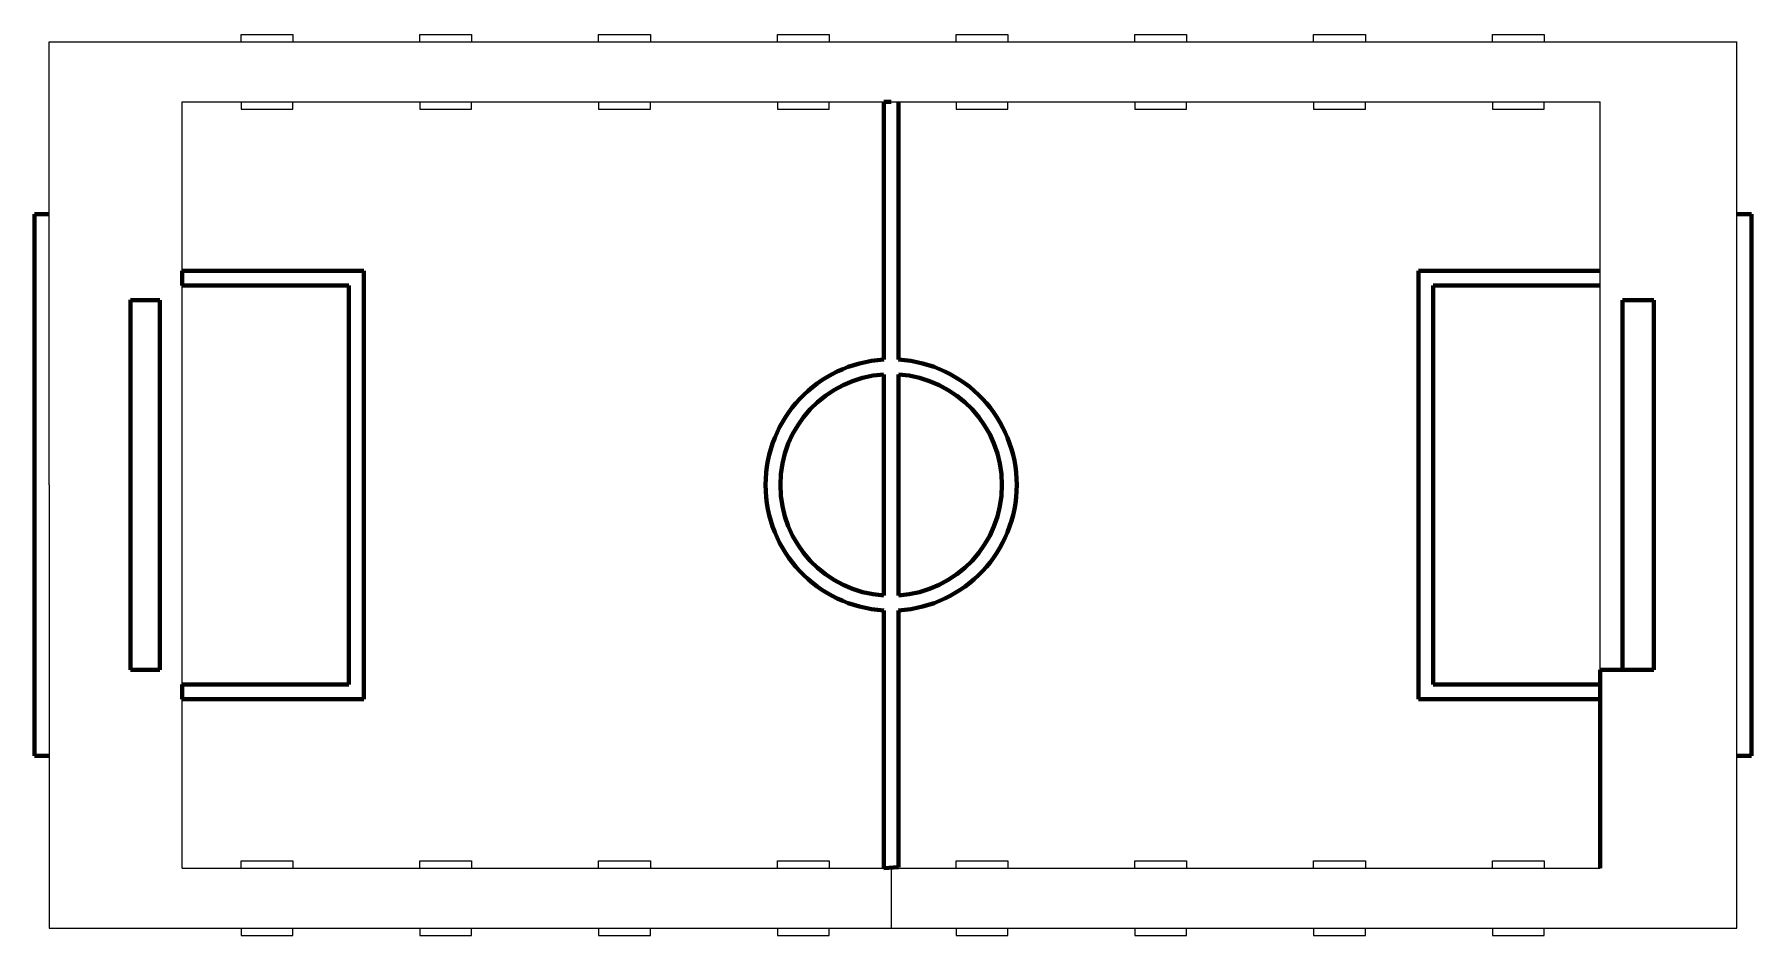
# Model space of a CAD drawing. Header units: centimetres. Extents: x 10.1 to 68.2, y 5.2 to 35.7.
import ezdxf

# ---------------------------------------------------------------- set-up
doc = ezdxf.new("R2010")
doc.units = ezdxf.units.CM
doc.header["$MEASUREMENT"] = 0
for name, color, linetype, lineweight in [('LINIEREA TERENULUI', 7, 'Continuous', 80), ('PORTILE', 4, 'Continuous', 80), ('SCOR ALBASTRU', 5, 'Continuous', 80), ('SCOR ROSU', 1, 'Continuous', 80)]:
    doc.layers.add(name, color=color, linetype=linetype, lineweight=lineweight)
for name, color, linetype in [('MASA', 13, 'Continuous'), ('SUPORTI TIJE', 9, 'Continuous'), ('TEREN', 3, 'Continuous')]:
    doc.layers.add(name, color=color, linetype=linetype)

msp = doc.modelspace()

# ---------------------------------------------------------------- linework, layer by layer
at = {"layer": 'LINIEREA TERENULUI'}
for p, q in [((39.052, 33.409), (38.802, 33.409)), ((38.802, 33.409), (38.802, 24.686)), ((39.301, 24.686), (39.301, 33.409)), ((15.052, 27.444), (15.052, 27.694)), ((15.052, 27.694), (21.202, 27.694)), ((15.052, 27.194), (15.052, 27.444)), ((15.052, 27.444), (15.052, 27.194)), ((21.202, 27.694), (21.202, 13.194)), ((56.902, 27.694), (56.902, 13.194)), ((63.052, 27.694), (56.902, 27.694)), ((15.052, 27.194), (20.702, 27.194)), ((20.702, 27.194), (20.702, 13.694)), ((57.402, 27.194), (57.402, 13.694)), ((63.052, 27.194), (57.402, 27.194)), ((38.802, 24.185), (38.802, 16.702)), ((39.301, 16.702), (39.301, 24.185)), ((38.802, 16.201), (38.802, 7.479)), ((39.301, 7.516), (39.301, 16.201)), ((15.052, 13.694), (15.052, 13.444)), ((15.052, 13.444), (15.052, 13.694)), ((15.052, 13.694), (20.702, 13.694)), ((15.052, 13.444), (15.052, 13.194)), ((63.052, 13.694), (57.402, 13.694)), ((15.052, 13.194), (21.202, 13.194)), ((63.052, 13.194), (56.902, 13.194)), ((38.802, 7.479), (39.301, 7.516))]:
    msp.add_line(p, q, dxfattribs=at)
for radius, start, end in [(4.25, 93.37229, 266.62771), (4.25, 273.35325, 86.64675), (3.75, 93.82255, 266.17745), (3.75, 273.80096, 86.19904)]:
    msp.add_arc((39.052, 20.444), radius, start, end, dxfattribs=at)
at = {"layer": 'MASA'}
for p, q in [((10.552, 20.444), (10.552, 35.444)), ((10.552, 35.444), (67.677, 35.444)), ((67.677, 5.444), (67.677, 35.444)), ((10.552, 20.444), (10.552, 5.444)), ((39.052, 7.479), (39.052, 5.444)), ((10.552, 5.444), (67.677, 5.444))]:
    msp.add_line(p, q, dxfattribs=at)
at = {"layer": 'PORTILE'}
for p, q in [((10.552, 29.609), (10.052, 29.609)), ((10.052, 11.279), (10.052, 29.609)), ((67.677, 29.609), (68.177, 29.609)), ((68.177, 11.279), (68.177, 29.609)), ((10.552, 11.279), (10.052, 11.279)), ((67.677, 11.279), (68.177, 11.279))]:
    msp.add_line(p, q, dxfattribs=at)
at = {"layer": 'SCOR ALBASTRU'}
for p, q in [((13.802, 26.694), (13.302, 26.704)), ((13.302, 26.704), (13.302, 14.194)), ((14.302, 26.694), (13.302, 26.694)), ((13.802, 26.694), (14.302, 26.694)), ((14.302, 26.694), (14.302, 14.194)), ((14.302, 14.194), (13.302, 14.194))]:
    msp.add_line(p, q, dxfattribs=at)
at = {"layer": 'SCOR ROSU'}
for p, q in [((63.802, 26.694), (64.802, 26.694)), ((64.302, 26.694), (63.802, 26.694)), ((63.802, 26.694), (63.802, 14.194)), ((63.865, 26.694), (64.865, 26.694)), ((64.365, 26.694), (63.865, 26.694)), ((64.302, 26.694), (64.802, 26.704)), ((64.365, 26.694), (64.865, 26.694)), ((64.865, 26.694), (64.865, 14.194)), ((63.802, 14.194), (63.052, 14.194)), ((63.052, 14.194), (63.052, 7.479)), ((63.802, 14.194), (64.802, 14.194)), ((63.865, 14.194), (64.865, 14.194))]:
    msp.add_line(p, q, dxfattribs=at)
at = {"layer": 'SUPORTI TIJE'}
for p, q in [((17.052, 35.444), (17.052, 35.694)), ((17.052, 35.694), (18.802, 35.694)), ((18.802, 35.694), (18.802, 35.444)), ((23.102, 35.444), (23.102, 35.694)), ((23.102, 35.694), (24.852, 35.694)), ((24.852, 35.694), (24.852, 35.444)), ((29.152, 35.444), (29.152, 35.694)), ((29.152, 35.694), (30.902, 35.694)), ((30.902, 35.694), (30.902, 35.444)), ((35.202, 35.444), (35.202, 35.694)), ((35.202, 35.694), (36.952, 35.694)), ((36.952, 35.694), (36.952, 35.444)), ((41.252, 35.444), (41.252, 35.694)), ((41.252, 35.694), (43.002, 35.694)), ((43.002, 35.694), (43.002, 35.444)), ((47.302, 35.444), (47.302, 35.694)), ((47.302, 35.694), (49.052, 35.694)), ((49.052, 35.694), (49.052, 35.444)), ((53.352, 35.444), (53.352, 35.694)), ((53.352, 35.694), (55.102, 35.694)), ((55.102, 35.694), (55.102, 35.444)), ((59.402, 35.444), (59.402, 35.694)), ((59.402, 35.694), (61.152, 35.694)), ((61.152, 35.694), (61.152, 35.444)), ((17.052, 33.409), (17.052, 33.159)), ((17.052, 33.159), (18.802, 33.159)), ((18.802, 33.159), (18.802, 33.409)), ((23.102, 33.409), (23.102, 33.159)), ((23.102, 33.159), (24.852, 33.159)), ((24.852, 33.159), (24.852, 33.409)), ((29.152, 33.409), (29.152, 33.159)), ((29.152, 33.159), (30.902, 33.159)), ((30.902, 33.159), (30.902, 33.409)), ((35.202, 33.409), (35.202, 33.159)), ((35.202, 33.159), (36.952, 33.159)), ((36.952, 33.159), (36.952, 33.409)), ((41.252, 33.409), (41.252, 33.159)), ((41.252, 33.159), (43.002, 33.159)), ((43.002, 33.159), (43.002, 33.409)), ((47.302, 33.409), (47.302, 33.159)), ((47.302, 33.159), (49.052, 33.159)), ((49.052, 33.159), (49.052, 33.409)), ((53.352, 33.409), (53.352, 33.159)), ((53.352, 33.159), (55.102, 33.159)), ((55.102, 33.159), (55.102, 33.409)), ((59.402, 33.409), (59.402, 33.159)), ((59.402, 33.159), (61.152, 33.159)), ((61.152, 33.159), (61.152, 33.409)), ((17.052, 7.479), (17.052, 7.729)), ((17.052, 7.729), (18.802, 7.729)), ((18.802, 7.729), (18.802, 7.479)), ((23.102, 7.479), (23.102, 7.729)), ((23.102, 7.729), (24.852, 7.729)), ((24.852, 7.729), (24.852, 7.479)), ((29.152, 7.479), (29.152, 7.729)), ((29.152, 7.729), (30.902, 7.729)), ((30.902, 7.729), (30.902, 7.479)), ((35.202, 7.479), (35.202, 7.729)), ((35.202, 7.729), (36.952, 7.729)), ((36.952, 7.729), (36.952, 7.479)), ((41.252, 7.479), (41.252, 7.729)), ((41.252, 7.729), (43.002, 7.729)), ((43.002, 7.729), (43.002, 7.479)), ((47.302, 7.479), (47.302, 7.729)), ((47.302, 7.729), (49.052, 7.729)), ((49.052, 7.729), (49.052, 7.479)), ((53.352, 7.479), (53.352, 7.729)), ((53.352, 7.729), (55.102, 7.729)), ((55.102, 7.729), (55.102, 7.479)), ((59.402, 7.479), (59.402, 7.729)), ((59.402, 7.729), (61.152, 7.729)), ((61.152, 7.729), (61.152, 7.479)), ((17.052, 5.444), (17.052, 5.194)), ((18.802, 5.194), (18.802, 5.444)), ((23.102, 5.444), (23.102, 5.194)), ((24.852, 5.194), (24.852, 5.444)), ((29.152, 5.444), (29.152, 5.194)), ((30.902, 5.194), (30.902, 5.444)), ((35.202, 5.444), (35.202, 5.194)), ((36.952, 5.194), (36.952, 5.444)), ((41.252, 5.444), (41.252, 5.194)), ((43.002, 5.194), (43.002, 5.444)), ((47.302, 5.444), (47.302, 5.194)), ((49.052, 5.194), (49.052, 5.444)), ((53.352, 5.444), (53.352, 5.194)), ((55.102, 5.194), (55.102, 5.444)), ((59.402, 5.444), (59.402, 5.194)), ((61.152, 5.194), (61.152, 5.444)), ((17.052, 5.194), (18.802, 5.194)), ((23.102, 5.194), (24.852, 5.194)), ((29.152, 5.194), (30.902, 5.194)), ((35.202, 5.194), (36.952, 5.194)), ((41.252, 5.194), (43.002, 5.194)), ((47.302, 5.194), (49.052, 5.194)), ((53.352, 5.194), (55.102, 5.194)), ((59.402, 5.194), (61.152, 5.194))]:
    msp.add_line(p, q, dxfattribs=at)
at = {"layer": 'TEREN'}
for p, q in [((15.052, 7.479), (15.052, 33.409)), ((15.052, 33.409), (63.052, 33.409)), ((63.052, 7.479), (63.052, 33.409)), ((15.052, 7.479), (63.052, 7.479)), ((39.052, 7.479), (39.052, 7.497)), ((39.052, 7.497), (39.052, 7.479))]:
    msp.add_line(p, q, dxfattribs=at)

doc.saveas('drawing.dxf')
